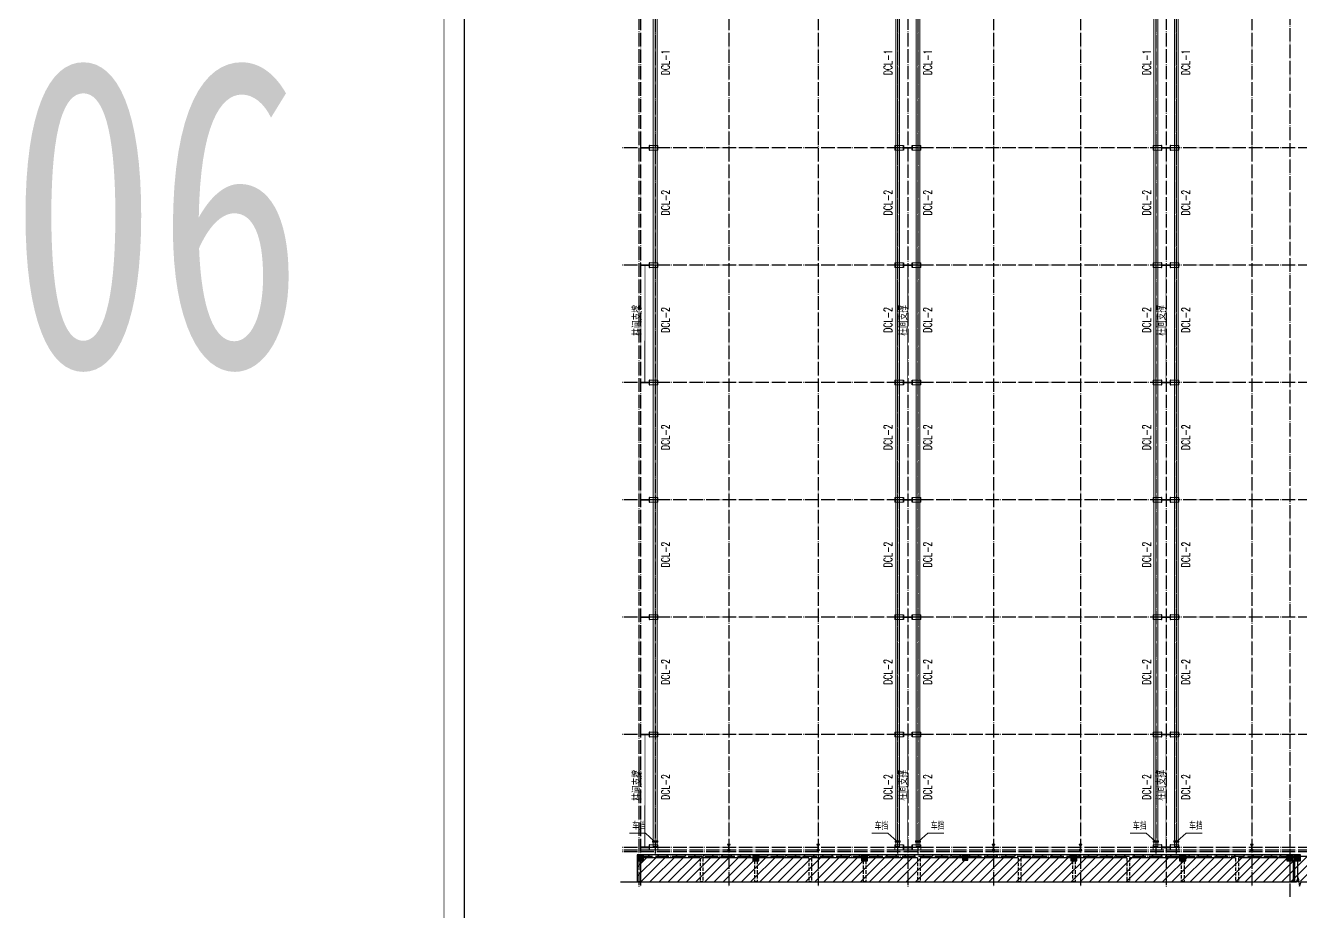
# Model space of a CAD drawing. Extents: x 447413 to 2975780, y -1432727 to 1301644.
# Drawn here: x 2222962 to 2316756, y -103837 to -38659 of the extents above; entities that cross this region are included whole.
import ezdxf
from ezdxf.enums import TextEntityAlignment as Align

# ---------------------------------------------------------------- set-up
doc = ezdxf.new("R2010")
doc.units = 0
doc.header["$LTSCALE"] = 1000
doc.header["$MEASUREMENT"] = 0
doc.linetypes.add('DASH', pattern=[0.35, 0.25, -0.1])
doc.linetypes.add('DOTE', pattern=[2.42, 2, -0.2, 0.02, -0.2])
for name, color, linetype in [('3T_WOOD', 21, 'Continuous'), ('COLUMN', 9, 'Continuous'), ('DIM_SYMB', 3, 'Continuous'), ('DOTE', 1, 'Continuous'), ('PUB_HATCH', 8, 'Continuous'), ('PUB_TEXT', 7, 'Continuous'), ('图框', 253, 'Continuous'), ('图纸编号', 6, 'Continuous'), ('柱子', 3, 'Continuous'), ('柱间支撑', 5, 'Continuous')]:
    doc.layers.add(name, color=color, linetype=linetype)
for name, color, linetype, lineweight in [('BEAM_CON', 4, 'Continuous', 0), ('WALL', 140, 'Continuous', 25), ('钢梁', 141, 'Continuous', 18)]:
    doc.layers.add(name, color=color, linetype=linetype, lineweight=lineweight)
doc.styles.add('HZTXT', font='romans.shx', dxfattribs={"bigfont": 'hztxt.shx'})
doc.styles.add('TSSD_REIN', font='Tssdeng.shx', dxfattribs={"width": 0.7, "bigfont": 'hztxt.shx'})
doc.styles.add('宋体', font='', dxfattribs={"height": 35})
doc.styles.add('样式 1', font='Tssdeng.shx', dxfattribs={"width": 0.7, "bigfont": 'hztxt.shx'})
doc.styles.get('宋体').set_extended_font_data('SimSun')

# ---------------------------------------------------------------- blocks, each defined once
blk = doc.blocks.new('A$C6B0021A6')
at = {"layer": '图框', "color": 2, "const_width": 40, "elevation": -84000}
blk.add_lwpolyline([(20, 84120), (118920, 84120), (118920, 20), (20, 20)], close=True, dxfattribs=at)
at = {"layer": '图框', "color": 153, "const_width": 58, "elevation": -84000}
blk.add_lwpolyline([(111420, 1020), (2520, 1020), (2520, 83120), (111420, 83120)], close=True, dxfattribs=at)
blk = doc.blocks.new('_FZH')
blk.add_lwpolyline([(-0.5, -0.5), (0.5, -0.5), (0.5, 0.5), (-0.5, 0.5)], close=True)
at = {"layer": 'PUB_HATCH'}
blk.add_solid([(-0.5, -0.5), (0.5, -0.5), (-0.5, 0.5), (0.5, 0.5)], dxfattribs=at)

msp = doc.modelspace()

# ---------------------------------------------------------------- hatches: boundary and pattern name
at = {"layer": 'PUB_HATCH'}
h = msp.add_hatch(dxfattribs=at)
h.set_pattern_fill('ANSI31', color=256, scale=300, style=0)
h.set_pattern_definition([(45, (2031895.8, -32885.7), (-336.7596, 336.7596), [])])
h.paths.add_polyline_path([(2363985.8, -99668.5), (2267966.1, -99668.5), (2267966.1, -101636.9), (2363985.8, -101636.9)])

# ---------------------------------------------------------------- linework, layer by layer
at = {"layer": '3T_WOOD', "linetype": 'DASH'}
for p, q in [((2272586.1, -99898.5, 126000), (2272586.1, -101663.5, 126000)), ((2272786.1, -99898.5, 126000), (2272786.1, -101663.5, 126000)), ((2276586.1, -100108.5, 126000), (2276586.1, -101663.5, 126000)), ((2276786.1, -100108.5, 126000), (2276786.1, -101663.5, 126000)), ((2280586.1, -99898.5, 126000), (2280586.1, -101663.5, 126000)), ((2280786.1, -99898.5, 126000), (2280786.1, -101663.5, 126000)), ((2284586.1, -100108.5, 126000), (2284586.1, -101663.5, 126000)), ((2284786.1, -100108.5, 126000), (2284786.1, -101663.5, 126000)), ((2288586.1, -99898.5, 126000), (2288586.1, -101663.5, 126000)), ((2288786.1, -99898.5, 126000), (2288786.1, -101663.5, 126000)), ((2295986.1, -99898.5, 126000), (2295986.1, -101663.5, 126000)), ((2296186.1, -99898.5, 126000), (2296186.1, -101663.5, 126000)), ((2299986.1, -100108.5, 126000), (2299986.1, -101663.5, 126000)), ((2300186.1, -100108.5, 126000), (2300186.1, -101663.5, 126000)), ((2303986.1, -99898.5, 126000), (2303986.1, -101663.5, 126000)), ((2304186.1, -99898.5, 126000), (2304186.1, -101663.5, 126000)), ((2307986.1, -100108.5, 126000), (2307986.1, -101663.5, 126000)), ((2308186.1, -100108.5, 126000), (2308186.1, -101663.5, 126000)), ((2311986.1, -99898.5, 126000), (2311986.1, -101663.5, 126000)), ((2312186.1, -99898.5, 126000), (2312186.1, -101663.5, 126000)), ((2272786.1, -101663.5, 126000), (2272586.1, -101663.5, 126000)), ((2276786.1, -101663.5, 126000), (2276586.1, -101663.5, 126000)), ((2280786.1, -101663.5, 126000), (2280586.1, -101663.5, 126000)), ((2284786.1, -101663.5, 126000), (2284586.1, -101663.5, 126000)), ((2288786.1, -101663.5, 126000), (2288586.1, -101663.5, 126000)), ((2296186.1, -101663.5, 126000), (2295986.1, -101663.5, 126000)), ((2300186.1, -101663.5, 126000), (2299986.1, -101663.5, 126000)), ((2304186.1, -101663.5, 126000), (2303986.1, -101663.5, 126000)), ((2308186.1, -101663.5, 126000), (2307986.1, -101663.5, 126000)), ((2312186.1, -101663.5, 126000), (2311986.1, -101663.5, 126000))]:
    msp.add_line(p, q, dxfattribs=at)
at = {"layer": 'BEAM_CON'}
for p, q in [((2267383.9, -98083.1, 126000), (2268562, -98083.1, 126000)), ((2268562, -98083.1, 126000), (2269219.9, -98669.4, 126000)), ((2285218.6, -98083.1, 126000), (2286396.8, -98083.1, 126000)), ((2286396.8, -98083.1, 126000), (2287054.6, -98669.4, 126000)), ((2289334.9, -98083.1, 126000), (2288677, -98669.4, 126000)), ((2290513, -98083.1, 126000), (2289334.9, -98083.1, 126000)), ((2304218.6, -98083.1, 126000), (2305396.8, -98083.1, 126000)), ((2305396.8, -98083.1, 126000), (2306054.6, -98669.4, 126000)), ((2308334.9, -98083.1, 126000), (2307677, -98669.4, 126000)), ((2309513, -98083.1, 126000), (2308334.9, -98083.1, 126000))]:
    msp.add_line(p, q, dxfattribs=at)
at = {"layer": 'BEAM_CON', "elevation": 126000}
for points in [[(2269421.1, -99053.8), (2269421.1, 15744.8), (2269141.1, 15744.8), (2269141.1, -99053.8)], [(2287255.8, -99053.8), (2287255.8, 15744.8), (2286975.8, 15744.8), (2286975.8, -99053.8)], [(2288475.8, -99053.8), (2288475.8, 15744.8), (2288755.8, 15744.8), (2288755.8, -99053.8)], [(2306255.8, -99053.8), (2306255.8, 15744.8), (2305975.8, 15744.8), (2305975.8, -99053.8)], [(2307475.8, -99053.8), (2307475.8, 15744.8), (2307755.8, 15744.8), (2307755.8, -99053.8)]]:
    msp.add_lwpolyline(points, close=True, dxfattribs=at)
at = {"layer": 'BEAM_CON', "linetype": 'DASH', "elevation": 126000}
for points in [[(2269291.1, -99053.8), (2269291.1, 15744.8), (2269271.1, 15744.8), (2269271.1, -99053.8)], [(2287125.8, -99053.8), (2287125.8, 15744.8), (2287105.8, 15744.8), (2287105.8, -99053.8)], [(2288605.8, -99053.8), (2288605.8, 15744.8), (2288625.8, 15744.8), (2288625.8, -99053.8)], [(2306125.8, -99053.8), (2306125.8, 15744.8), (2306105.8, 15744.8), (2306105.8, -99053.8)], [(2307605.8, -99053.8), (2307605.8, 15744.8), (2307625.8, 15744.8), (2307625.8, -99053.8)]]:
    msp.add_lwpolyline(points, close=True, dxfattribs=at)
at = {"layer": 'DIM_SYMB', "elevation": 126000}
msp.add_lwpolyline([(2266739.9, -101663.5), (2316459.1, -101663.5), (2316573.7, -101348.5), (2316684.8, -101978.5), (2316796.6, -101663.5), (2366515.7, -101663.5)], dxfattribs=at)
at = {"layer": 'DOTE', "color": 8, "linetype": 'DOTE', "ltscale": 0.5}
for p, q in [((2268086.1, 18882.2, 126000), (2268086.1, -102105.1, 126000)), ((2287865.8, 18882.2, 126000), (2287865.8, -102105.1, 126000)), ((2306865.8, 18882.2, 126000), (2306865.8, -102105.1, 126000)), ((2367195, -56288.5, 126000), (2266776.3, -56288.5, 126000)), ((2367195, -64918.5, 126000), (2266776.3, -64918.5, 126000)), ((2367195, -73548.5, 126000), (2266776.3, -73548.5, 126000)), ((2367195, -82178.5, 126000), (2266776.3, -82178.5, 126000)), ((2367195, -90808.5, 126000), (2266776.3, -90808.5, 126000)), ((2367195, -99118.5, 126000), (2266776.3, -99118.5, 126000)), ((2367195, -99438.5, 126000), (2266776.3, -99438.5, 126000)), ((2268086.1, -99788.5, 126000), (2268086.1, -101636.9, 126000))]:
    msp.add_line(p, q, dxfattribs=at)
at = {"layer": 'DOTE', "linetype": 'DOTE', "ltscale": 0.5}
for p, q in [((2315985.9, -102766.1, 126000), (2315985.9, 19272.6, 126000)), ((2367195, -47659, 126000), (2266776.3, -47659, 126000)), ((2367195, -99318.5, 126000), (2266776.3, -99318.5, 126000))]:
    msp.add_line(p, q, dxfattribs=at)
at = {"layer": 'DOTE', "color": 4, "linetype": 'DOTE', "ltscale": 0.5}
for p, q in [((2269281.1, 16299.7, 126000), (2269281.1, -99574.3, 126000)), ((2287115.8, 16299.7, 126000), (2287115.8, -99574.3, 126000)), ((2288615.8, 16299.7, 126000), (2288615.8, -99574.3, 126000)), ((2306115.8, 16299.7, 126000), (2306115.8, -99574.3, 126000)), ((2307615.8, 16299.7, 126000), (2307615.8, -99574.3, 126000))]:
    msp.add_line(p, q, dxfattribs=at)
at = {"layer": 'DOTE', "linetype": 'DOTE', "ltscale": 0.5, "elevation": 126000}
msp.add_lwpolyline([(2268206.1, 18874.7), (2268206.1, -102111.2)], dxfattribs=at)
at = {"layer": 'DOTE', "color": 8, "linetype": 'DOTE', "ltscale": 0.5, "elevation": 126000}
for points in [[(2274706.1, 18874.7), (2274706.1, -102111.2)], [(2281266.1, 18874.7), (2281266.1, -102111.2)], [(2294166.1, 18874.7), (2294166.1, -102111.2)], [(2300566.1, 18874.7), (2300566.1, -102111.2)], [(2313166.1, 18874.7), (2313166.1, -102111.2)], [(2268086.1, -99778.5), (2366515.7, -99778.5)]]:
    msp.add_lwpolyline(points, dxfattribs=at)
at = {"layer": 'WALL'}
for p, q in [((2267966.1, -100108.5, 126000), (2267966.1, -101663.5, 126000)), ((2268206.1, -100108.5, 126000), (2268206.1, -101663.5, 126000)), ((2272686.1, -99658.5, 126000), (2268416.1, -99658.5, 126000)), ((2272586.1, -99898.5, 126000), (2268416.1, -99898.5, 126000)), ((2276461.1, -99658.5, 126000), (2272686.1, -99658.5, 126000)), ((2276461.1, -99898.5, 126000), (2272786.1, -99898.5, 126000)), ((2280686.1, -99658.5, 126000), (2276911.1, -99658.5, 126000)), ((2280586.1, -99898.5, 126000), (2276911.1, -99898.5, 126000)), ((2284461.1, -99658.5, 126000), (2280686.1, -99658.5, 126000)), ((2284461.1, -99898.5, 126000), (2280786.1, -99898.5, 126000)), ((2288686.1, -99658.5, 126000), (2284911.1, -99658.5, 126000)), ((2288586.1, -99898.5, 126000), (2284911.1, -99898.5, 126000)), ((2291886, -99658.5, 126000), (2288686.1, -99658.5, 126000)), ((2291886, -99898.5, 126000), (2288786.1, -99898.5, 126000)), ((2296086.1, -99658.5, 126000), (2292286, -99658.5, 126000)), ((2295986.1, -99898.5, 126000), (2292286, -99898.5, 126000)), ((2299861.1, -99658.5, 126000), (2296086.1, -99658.5, 126000)), ((2299861.1, -99898.5, 126000), (2296186.1, -99898.5, 126000)), ((2304086.1, -99658.5, 126000), (2300311.1, -99658.5, 126000)), ((2303986.1, -99898.5, 126000), (2300311.1, -99898.5, 126000)), ((2307861.1, -99658.5, 126000), (2304086.1, -99658.5, 126000)), ((2307861.1, -99898.5, 126000), (2304186.1, -99898.5, 126000)), ((2312086.1, -99658.5, 126000), (2308311.1, -99658.5, 126000)), ((2311986.1, -99898.5, 126000), (2308311.1, -99898.5, 126000)), ((2315756.1, -99658.5, 126000), (2312086.1, -99658.5, 126000)), ((2315756.1, -99898.5, 126000), (2312186.1, -99898.5, 126000)), ((2315966.1, -100108.5, 126000), (2315966.1, -101663.5, 126000)), ((2316306.1, -99658.5, 126000), (2316206.1, -99658.5, 126000)), ((2316306.1, -99898.5, 126000), (2316206.1, -99898.5, 126000)), ((2316206.1, -100108.5, 126000), (2316206.1, -101663.5, 126000)), ((2316306.1, -100108.5, 126000), (2316306.1, -101663.5, 126000)), ((2316546.1, -100108.5, 126000), (2316546.1, -101663.5, 126000)), ((2268206.1, -101663.5, 126000), (2267966.1, -101663.5, 126000)), ((2316206.1, -101663.5, 126000), (2315966.1, -101663.5, 126000)), ((2316546.1, -101663.5, 126000), (2316306.1, -101663.5, 126000))]:
    msp.add_line(p, q, dxfattribs=at)
at = {"layer": '柱子', "color": 6, "ltscale": 100, "elevation": 126000}
for points in [[(2268842.1, -47655), (2268220.1, -47655), (2268220.1, -47484), (2268206.1, -47484), (2268206.1, -47834), (2268220.1, -47834), (2268220.1, -47663), (2268842.1, -47663), (2268842.1, -47834), (2268856.1, -47834), (2268856.1, -47484), (2268842.1, -47484)], [(2288176.8, -47655), (2287554.8, -47655), (2287554.8, -47484), (2287540.8, -47484), (2287540.8, -47834), (2287554.8, -47834), (2287554.8, -47663), (2288176.8, -47663), (2288176.8, -47834), (2288190.8, -47834), (2288190.8, -47484), (2288176.8, -47484)], [(2307176.8, -47655), (2306554.8, -47655), (2306554.8, -47484), (2306540.8, -47484), (2306540.8, -47834), (2306554.8, -47834), (2306554.8, -47663), (2307176.8, -47663), (2307176.8, -47834), (2307190.8, -47834), (2307190.8, -47484), (2307176.8, -47484)], [(2268842.1, -56284.5), (2268220.1, -56284.5), (2268220.1, -56113.5), (2268206.1, -56113.5), (2268206.1, -56463.5), (2268220.1, -56463.5), (2268220.1, -56292.5), (2268842.1, -56292.5), (2268842.1, -56463.5), (2268856.1, -56463.5), (2268856.1, -56113.5), (2268842.1, -56113.5)], [(2288176.8, -56284.5), (2287554.8, -56284.5), (2287554.8, -56113.5), (2287540.8, -56113.5), (2287540.8, -56463.5), (2287554.8, -56463.5), (2287554.8, -56292.5), (2288176.8, -56292.5), (2288176.8, -56463.5), (2288190.8, -56463.5), (2288190.8, -56113.5), (2288176.8, -56113.5)], [(2307176.8, -56284.5), (2306554.8, -56284.5), (2306554.8, -56113.5), (2306540.8, -56113.5), (2306540.8, -56463.5), (2306554.8, -56463.5), (2306554.8, -56292.5), (2307176.8, -56292.5), (2307176.8, -56463.5), (2307190.8, -56463.5), (2307190.8, -56113.5), (2307176.8, -56113.5)], [(2268842.1, -64914.5), (2268220.1, -64914.5), (2268220.1, -64743.5), (2268206.1, -64743.5), (2268206.1, -65093.5), (2268220.1, -65093.5), (2268220.1, -64922.5), (2268842.1, -64922.5), (2268842.1, -65093.5), (2268856.1, -65093.5), (2268856.1, -64743.5), (2268842.1, -64743.5)], [(2288176.8, -64914.5), (2287554.8, -64914.5), (2287554.8, -64743.5), (2287540.8, -64743.5), (2287540.8, -65093.5), (2287554.8, -65093.5), (2287554.8, -64922.5), (2288176.8, -64922.5), (2288176.8, -65093.5), (2288190.8, -65093.5), (2288190.8, -64743.5), (2288176.8, -64743.5)], [(2307176.8, -64914.5), (2306554.8, -64914.5), (2306554.8, -64743.5), (2306540.8, -64743.5), (2306540.8, -65093.5), (2306554.8, -65093.5), (2306554.8, -64922.5), (2307176.8, -64922.5), (2307176.8, -65093.5), (2307190.8, -65093.5), (2307190.8, -64743.5), (2307176.8, -64743.5)], [(2268842.1, -73544.5), (2268220.1, -73544.5), (2268220.1, -73373.5), (2268206.1, -73373.5), (2268206.1, -73723.5), (2268220.1, -73723.5), (2268220.1, -73552.5), (2268842.1, -73552.5), (2268842.1, -73723.5), (2268856.1, -73723.5), (2268856.1, -73373.5), (2268842.1, -73373.5)], [(2288176.8, -73544.5), (2287554.8, -73544.5), (2287554.8, -73373.5), (2287540.8, -73373.5), (2287540.8, -73723.5), (2287554.8, -73723.5), (2287554.8, -73552.5), (2288176.8, -73552.5), (2288176.8, -73723.5), (2288190.8, -73723.5), (2288190.8, -73373.5), (2288176.8, -73373.5)], [(2307176.8, -73544.5), (2306554.8, -73544.5), (2306554.8, -73373.5), (2306540.8, -73373.5), (2306540.8, -73723.5), (2306554.8, -73723.5), (2306554.8, -73552.5), (2307176.8, -73552.5), (2307176.8, -73723.5), (2307190.8, -73723.5), (2307190.8, -73373.5), (2307176.8, -73373.5)], [(2268842.1, -82174.5), (2268220.1, -82174.5), (2268220.1, -82003.5), (2268206.1, -82003.5), (2268206.1, -82353.5), (2268220.1, -82353.5), (2268220.1, -82182.5), (2268842.1, -82182.5), (2268842.1, -82353.5), (2268856.1, -82353.5), (2268856.1, -82003.5), (2268842.1, -82003.5)], [(2288176.8, -82174.5), (2287554.8, -82174.5), (2287554.8, -82003.5), (2287540.8, -82003.5), (2287540.8, -82353.5), (2287554.8, -82353.5), (2287554.8, -82182.5), (2288176.8, -82182.5), (2288176.8, -82353.5), (2288190.8, -82353.5), (2288190.8, -82003.5), (2288176.8, -82003.5)], [(2307176.8, -82174.5), (2306554.8, -82174.5), (2306554.8, -82003.5), (2306540.8, -82003.5), (2306540.8, -82353.5), (2306554.8, -82353.5), (2306554.8, -82182.5), (2307176.8, -82182.5), (2307176.8, -82353.5), (2307190.8, -82353.5), (2307190.8, -82003.5), (2307176.8, -82003.5)], [(2268842.1, -90804.5), (2268220.1, -90804.5), (2268220.1, -90633.5), (2268206.1, -90633.5), (2268206.1, -90983.5), (2268220.1, -90983.5), (2268220.1, -90812.5), (2268842.1, -90812.5), (2268842.1, -90983.5), (2268856.1, -90983.5), (2268856.1, -90633.5), (2268842.1, -90633.5)], [(2288176.8, -90804.5), (2287554.8, -90804.5), (2287554.8, -90633.5), (2287540.8, -90633.5), (2287540.8, -90983.5), (2287554.8, -90983.5), (2287554.8, -90812.5), (2288176.8, -90812.5), (2288176.8, -90983.5), (2288190.8, -90983.5), (2288190.8, -90633.5), (2288176.8, -90633.5)], [(2307176.8, -90804.5), (2306554.8, -90804.5), (2306554.8, -90633.5), (2306540.8, -90633.5), (2306540.8, -90983.5), (2306554.8, -90983.5), (2306554.8, -90812.5), (2307176.8, -90812.5), (2307176.8, -90983.5), (2307190.8, -90983.5), (2307190.8, -90633.5), (2307176.8, -90633.5)], [(2268842.1, -99114.5), (2268220.1, -99114.5), (2268220.1, -98943.5), (2268206.1, -98943.5), (2268206.1, -99293.5), (2268220.1, -99293.5), (2268220.1, -99122.5), (2268842.1, -99122.5), (2268842.1, -99293.5), (2268856.1, -99293.5), (2268856.1, -98943.5), (2268842.1, -98943.5)], [(2288176.8, -99114.5), (2287554.8, -99114.5), (2287554.8, -98943.5), (2287540.8, -98943.5), (2287540.8, -99293.5), (2287554.8, -99293.5), (2287554.8, -99122.5), (2288176.8, -99122.5), (2288176.8, -99293.5), (2288190.8, -99293.5), (2288190.8, -98943.5), (2288176.8, -98943.5)], [(2307176.8, -99114.5), (2306554.8, -99114.5), (2306554.8, -98943.5), (2306540.8, -98943.5), (2306540.8, -99293.5), (2306554.8, -99293.5), (2306554.8, -99122.5), (2307176.8, -99122.5), (2307176.8, -99293.5), (2307190.8, -99293.5), (2307190.8, -98943.5), (2307176.8, -98943.5)]]:
    msp.add_lwpolyline(points, close=True, dxfattribs=at)
for points in [[(2274806.1, -98939.5), (2274806.1, -98918.5), (2274606.1, -98918.5), (2274606.1, -98939.5), (2274686.6, -98939.5, -0.4142136), (2274699.6, -98952.5), (2274699.6, -99284.5, -0.4142136), (2274686.6, -99297.5), (2274606.1, -99297.5), (2274606.1, -99318.5), (2274806.1, -99318.5), (2274806.1, -99297.5), (2274725.6, -99297.5, -0.4142136), (2274712.6, -99284.5), (2274712.6, -98952.5, -0.4142136), (2274725.6, -98939.5)], [(2281366.1, -98939.5), (2281366.1, -98918.5), (2281166.1, -98918.5), (2281166.1, -98939.5), (2281246.6, -98939.5, -0.4142136), (2281259.6, -98952.5), (2281259.6, -99284.5, -0.4142136), (2281246.6, -99297.5), (2281166.1, -99297.5), (2281166.1, -99318.5), (2281366.1, -99318.5), (2281366.1, -99297.5), (2281285.6, -99297.5, -0.4142136), (2281272.6, -99284.5), (2281272.6, -98952.5, -0.4142136), (2281285.6, -98939.5)], [(2294266.1, -98939.5), (2294266.1, -98918.5), (2294066.1, -98918.5), (2294066.1, -98939.5), (2294146.6, -98939.5, -0.4142136), (2294159.6, -98952.5), (2294159.6, -99284.5, -0.4142136), (2294146.6, -99297.5), (2294066.1, -99297.5), (2294066.1, -99318.5), (2294266.1, -99318.5), (2294266.1, -99297.5), (2294185.6, -99297.5, -0.4142136), (2294172.6, -99284.5), (2294172.6, -98952.5, -0.4142136), (2294185.6, -98939.5)], [(2300666.1, -98939.5), (2300666.1, -98918.5), (2300466.1, -98918.5), (2300466.1, -98939.5), (2300546.6, -98939.5, -0.4142136), (2300559.6, -98952.5), (2300559.6, -99284.5, -0.4142136), (2300546.6, -99297.5), (2300466.1, -99297.5), (2300466.1, -99318.5), (2300666.1, -99318.5), (2300666.1, -99297.5), (2300585.6, -99297.5, -0.4142136), (2300572.6, -99284.5), (2300572.6, -98952.5, -0.4142136), (2300585.6, -98939.5)], [(2313266.1, -98939.5), (2313266.1, -98918.5), (2313066.1, -98918.5), (2313066.1, -98939.5), (2313146.6, -98939.5, -0.4142136), (2313159.6, -98952.5), (2313159.6, -99284.5, -0.4142136), (2313146.6, -99297.5), (2313066.1, -99297.5), (2313066.1, -99318.5), (2313266.1, -99318.5), (2313266.1, -99297.5), (2313185.6, -99297.5, -0.4142136), (2313172.6, -99284.5), (2313172.6, -98952.5, -0.4142136), (2313185.6, -98939.5)]]:
    msp.add_lwpolyline(points, format="xyb", close=True, dxfattribs=at)
at = {"layer": '柱间支撑', "linetype": 'DASH', "ltscale": 2.5, "const_width": 60, "elevation": 126000}
for points in [[(2268531.1, -56292.5), (2268526.5, -64914.5)], [(2287865.8, -56288.5), (2287861.2, -64910.5)], [(2306866.1, -56288.5), (2306861.5, -64910.5)], [(2268530.9, -90804.5), (2268526.5, -99114.5)], [(2287865.6, -90800.5), (2287861.2, -99110.5)], [(2306865.9, -90800.5), (2306861.5, -99110.5)]]:
    msp.add_lwpolyline(points, dxfattribs=at)
at = {"layer": '钢梁', "elevation": 126000}
for points in [[(2269481.1, -47834), (2269481.1, -47484), (2268856.1, -47484), (2268856.1, -47834)], [(2269481.1, -47669), (2269481.1, -47649), (2268856.1, -47649), (2268856.1, -47669)], [(2286915.8, -47834), (2286915.8, -47484), (2287540.8, -47484), (2287540.8, -47834)], [(2286915.8, -47669), (2286915.8, -47649), (2287540.8, -47649), (2287540.8, -47669)], [(2288815.8, -47834), (2288815.8, -47484), (2288190.8, -47484), (2288190.8, -47834)], [(2288815.8, -47669), (2288815.8, -47649), (2288190.8, -47649), (2288190.8, -47669)], [(2305915.8, -47834), (2305915.8, -47484), (2306540.8, -47484), (2306540.8, -47834)], [(2305915.8, -47669), (2305915.8, -47649), (2306540.8, -47649), (2306540.8, -47669)], [(2307815.8, -47834), (2307815.8, -47484), (2307190.8, -47484), (2307190.8, -47834)], [(2307815.8, -47669), (2307815.8, -47649), (2307190.8, -47649), (2307190.8, -47669)], [(2269481.1, -56463.5), (2269481.1, -56113.5), (2268856.1, -56113.5), (2268856.1, -56463.5)], [(2286915.8, -56463.5), (2286915.8, -56113.5), (2287540.8, -56113.5), (2287540.8, -56463.5)], [(2288815.8, -56463.5), (2288815.8, -56113.5), (2288190.8, -56113.5), (2288190.8, -56463.5)], [(2305915.8, -56463.5), (2305915.8, -56113.5), (2306540.8, -56113.5), (2306540.8, -56463.5)], [(2307815.8, -56463.5), (2307815.8, -56113.5), (2307190.8, -56113.5), (2307190.8, -56463.5)], [(2269481.1, -56298.5), (2269481.1, -56278.5), (2268856.1, -56278.5), (2268856.1, -56298.5)], [(2286915.8, -56298.5), (2286915.8, -56278.5), (2287540.8, -56278.5), (2287540.8, -56298.5)], [(2288815.8, -56298.5), (2288815.8, -56278.5), (2288190.8, -56278.5), (2288190.8, -56298.5)], [(2305915.8, -56298.5), (2305915.8, -56278.5), (2306540.8, -56278.5), (2306540.8, -56298.5)], [(2307815.8, -56298.5), (2307815.8, -56278.5), (2307190.8, -56278.5), (2307190.8, -56298.5)], [(2269481.1, -65093.5), (2269481.1, -64743.5), (2268856.1, -64743.5), (2268856.1, -65093.5)], [(2269481.1, -64928.5), (2269481.1, -64908.5), (2268856.1, -64908.5), (2268856.1, -64928.5)], [(2286915.8, -65093.5), (2286915.8, -64743.5), (2287540.8, -64743.5), (2287540.8, -65093.5)], [(2286915.8, -64928.5), (2286915.8, -64908.5), (2287540.8, -64908.5), (2287540.8, -64928.5)], [(2288815.8, -65093.5), (2288815.8, -64743.5), (2288190.8, -64743.5), (2288190.8, -65093.5)], [(2288815.8, -64928.5), (2288815.8, -64908.5), (2288190.8, -64908.5), (2288190.8, -64928.5)], [(2305915.8, -65093.5), (2305915.8, -64743.5), (2306540.8, -64743.5), (2306540.8, -65093.5)], [(2305915.8, -64928.5), (2305915.8, -64908.5), (2306540.8, -64908.5), (2306540.8, -64928.5)], [(2307815.8, -65093.5), (2307815.8, -64743.5), (2307190.8, -64743.5), (2307190.8, -65093.5)], [(2307815.8, -64928.5), (2307815.8, -64908.5), (2307190.8, -64908.5), (2307190.8, -64928.5)], [(2269481.1, -73723.5), (2269481.1, -73373.5), (2268856.1, -73373.5), (2268856.1, -73723.5)], [(2269481.1, -73558.5), (2269481.1, -73538.5), (2268856.1, -73538.5), (2268856.1, -73558.5)], [(2286915.8, -73723.5), (2286915.8, -73373.5), (2287540.8, -73373.5), (2287540.8, -73723.5)], [(2286915.8, -73558.5), (2286915.8, -73538.5), (2287540.8, -73538.5), (2287540.8, -73558.5)], [(2288815.8, -73723.5), (2288815.8, -73373.5), (2288190.8, -73373.5), (2288190.8, -73723.5)], [(2288815.8, -73558.5), (2288815.8, -73538.5), (2288190.8, -73538.5), (2288190.8, -73558.5)], [(2305915.8, -73723.5), (2305915.8, -73373.5), (2306540.8, -73373.5), (2306540.8, -73723.5)], [(2305915.8, -73558.5), (2305915.8, -73538.5), (2306540.8, -73538.5), (2306540.8, -73558.5)], [(2307815.8, -73723.5), (2307815.8, -73373.5), (2307190.8, -73373.5), (2307190.8, -73723.5)], [(2307815.8, -73558.5), (2307815.8, -73538.5), (2307190.8, -73538.5), (2307190.8, -73558.5)], [(2269481.1, -82353.5), (2269481.1, -82003.5), (2268856.1, -82003.5), (2268856.1, -82353.5)], [(2269481.1, -82188.5), (2269481.1, -82168.5), (2268856.1, -82168.5), (2268856.1, -82188.5)], [(2286915.8, -82353.5), (2286915.8, -82003.5), (2287540.8, -82003.5), (2287540.8, -82353.5)], [(2286915.8, -82188.5), (2286915.8, -82168.5), (2287540.8, -82168.5), (2287540.8, -82188.5)], [(2288815.8, -82353.5), (2288815.8, -82003.5), (2288190.8, -82003.5), (2288190.8, -82353.5)], [(2288815.8, -82188.5), (2288815.8, -82168.5), (2288190.8, -82168.5), (2288190.8, -82188.5)], [(2305915.8, -82353.5), (2305915.8, -82003.5), (2306540.8, -82003.5), (2306540.8, -82353.5)], [(2305915.8, -82188.5), (2305915.8, -82168.5), (2306540.8, -82168.5), (2306540.8, -82188.5)], [(2307815.8, -82353.5), (2307815.8, -82003.5), (2307190.8, -82003.5), (2307190.8, -82353.5)], [(2307815.8, -82188.5), (2307815.8, -82168.5), (2307190.8, -82168.5), (2307190.8, -82188.5)], [(2269481.1, -90983.5), (2269481.1, -90633.5), (2268856.1, -90633.5), (2268856.1, -90983.5)], [(2269481.1, -90818.5), (2269481.1, -90798.5), (2268856.1, -90798.5), (2268856.1, -90818.5)], [(2286915.8, -90983.5), (2286915.8, -90633.5), (2287540.8, -90633.5), (2287540.8, -90983.5)], [(2286915.8, -90818.5), (2286915.8, -90798.5), (2287540.8, -90798.5), (2287540.8, -90818.5)], [(2288815.8, -90983.5), (2288815.8, -90633.5), (2288190.8, -90633.5), (2288190.8, -90983.5)], [(2288815.8, -90818.5), (2288815.8, -90798.5), (2288190.8, -90798.5), (2288190.8, -90818.5)], [(2305915.8, -90983.5), (2305915.8, -90633.5), (2306540.8, -90633.5), (2306540.8, -90983.5)], [(2305915.8, -90818.5), (2305915.8, -90798.5), (2306540.8, -90798.5), (2306540.8, -90818.5)], [(2307815.8, -90983.5), (2307815.8, -90633.5), (2307190.8, -90633.5), (2307190.8, -90983.5)], [(2307815.8, -90818.5), (2307815.8, -90798.5), (2307190.8, -90798.5), (2307190.8, -90818.5)], [(2269481.1, -99293.5), (2269481.1, -98943.5), (2268856.1, -98943.5), (2268856.1, -99293.5)], [(2269481.1, -99128.5), (2269481.1, -99108.5), (2268856.1, -99108.5), (2268856.1, -99128.5)], [(2269093.6, -98638.2), (2269093.6, -98681.9), (2269468.6, -98681.9), (2269468.6, -98638.2)], [(2269093.6, -98725.7), (2269093.6, -98681.9), (2269468.6, -98681.9), (2269468.6, -98725.7)], [(2286915.8, -99293.5), (2286915.8, -98943.5), (2287540.8, -98943.5), (2287540.8, -99293.5)], [(2286915.8, -99128.5), (2286915.8, -99108.5), (2287540.8, -99108.5), (2287540.8, -99128.5)], [(2286928.3, -98638.2), (2286928.3, -98681.9), (2287303.3, -98681.9), (2287303.3, -98638.2)], [(2286928.3, -98725.7), (2286928.3, -98681.9), (2287303.3, -98681.9), (2287303.3, -98725.7)], [(2288815.8, -99293.5), (2288815.8, -98943.5), (2288190.8, -98943.5), (2288190.8, -99293.5)], [(2288815.8, -99128.5), (2288815.8, -99108.5), (2288190.8, -99108.5), (2288190.8, -99128.5)], [(2288428.3, -98638.2), (2288428.3, -98681.9), (2288803.3, -98681.9), (2288803.3, -98638.2)], [(2288428.3, -98725.7), (2288428.3, -98681.9), (2288803.3, -98681.9), (2288803.3, -98725.7)], [(2305915.8, -99293.5), (2305915.8, -98943.5), (2306540.8, -98943.5), (2306540.8, -99293.5)], [(2305915.8, -99128.5), (2305915.8, -99108.5), (2306540.8, -99108.5), (2306540.8, -99128.5)], [(2305928.3, -98638.2), (2305928.3, -98681.9), (2306303.3, -98681.9), (2306303.3, -98638.2)], [(2305928.3, -98725.7), (2305928.3, -98681.9), (2306303.3, -98681.9), (2306303.3, -98725.7)], [(2307815.8, -99293.5), (2307815.8, -98943.5), (2307190.8, -98943.5), (2307190.8, -99293.5)], [(2307815.8, -99128.5), (2307815.8, -99108.5), (2307190.8, -99108.5), (2307190.8, -99128.5)], [(2307428.3, -98642.4), (2307428.3, -98686.1), (2307803.3, -98686.1), (2307803.3, -98642.4)], [(2307428.3, -98729.9), (2307428.3, -98686.1), (2307803.3, -98686.1), (2307803.3, -98729.9)]]:
    msp.add_lwpolyline(points, close=True, dxfattribs=at)

# ---------------------------------------------------------------- block references
at = {"xscale": 1.5, "yscale": 1.5, "zscale": 1.5, "rotation": 270}
msp.add_blockref('A$C6B0021A6', (2253712, 31891.5, 126000), dxfattribs=at)
at = {"layer": 'COLUMN'}
for p, xscale, yscale, zscale, rotation in [((2268191.1, -99883.5, 126000), 450, 450, 450, 90), ((2276686.1, -99883.5, 126000), 450, 450, 450, 90), ((2284686.1, -99883.5, 126000), 450, 450, 450, 90), ((2292086, -99858.5, 126000), 400, 400, 400, 270), ((2300086.1, -99883.5, 126000), 450, 450, 450, 90), ((2308086.1, -99883.5, 126000), 450, 450, 450, 90), ((2315981.1, -99883.5, 126000), 450, 450, 450, 90), ((2316531.1, -99883.5, 126000), 450, 450, 450, 90)]:
    msp.add_blockref('_FZH', p, dxfattribs=dict(at, xscale=xscale, yscale=yscale, zscale=zscale, rotation=rotation))

# ---------------------------------------------------------------- texts
at = {"layer": 'BEAM_CON', "style": '样式 1', "width": 0.7}
for p in [(2267597, -97974.6, 126000), (2285431.8, -97974.6, 126000), (2289564.8, -97974.6, 126000), (2304431.8, -97974.6, 126000), (2308564.8, -97974.6, 126000)]:
    msp.add_text('车挡', height=525, dxfattribs=at).set_placement(p, align=Align.BOTTOM_LEFT)
at = {"layer": 'PUB_TEXT', "color": 7, "lineweight": -3, "style": 'HZTXT', "width": 0.7}
for s, p in [('DCL-1', (2270341.6, -42319.8)), ('DCL-1', (2286706.1, -42319.8)), ('DCL-1', (2289625.2, -42319.8)), ('DCL-1', (2305735.3, -42319.8)), ('DCL-1', (2308611.2, -42319.8)), ('DCL-2', (2270341.6, -52634.6)), ('DCL-2', (2286706.1, -52634.6)), ('DCL-2', (2289625.2, -52634.6)), ('DCL-2', (2305735.3, -52634.6)), ('DCL-2', (2308611.2, -52634.6)), ('DCL-2', (2270341.6, -61264.4)), ('DCL-2', (2286706.1, -61264.4)), ('DCL-2', (2289625.2, -61264.4)), ('DCL-2', (2305735.3, -61264.4)), ('DCL-2', (2308611.2, -61264.4)), ('DCL-2', (2270341.6, -69894.4)), ('DCL-2', (2286706.1, -69894.4)), ('DCL-2', (2289625.2, -69894.4)), ('DCL-2', (2305735.3, -69894.4)), ('DCL-2', (2308611.2, -69894.4)), ('DCL-2', (2270341.6, -78524.4)), ('DCL-2', (2286706.1, -78524.4)), ('DCL-2', (2289625.2, -78524.4)), ('DCL-2', (2305735.3, -78524.4)), ('DCL-2', (2308611.2, -78524.4)), ('DCL-2', (2270341.6, -87154.4)), ('DCL-2', (2286706.1, -87154.4)), ('DCL-2', (2289625.2, -87154.4)), ('DCL-2', (2305735.3, -87154.4)), ('DCL-2', (2308611.2, -87154.4)), ('DCL-2', (2270341.6, -95624.4)), ('DCL-2', (2286706.1, -95624.4)), ('DCL-2', (2289625.2, -95624.4)), ('DCL-2', (2305735.3, -95624.4)), ('DCL-2', (2308611.2, -95624.4))]:
    msp.add_text(s, height=600, rotation=90, dxfattribs=at).set_placement(p)
at = {"layer": '图纸编号', "color": 6, "style": '宋体', "width": 0.7}
msp.add_text('06', height=22683.54, dxfattribs=at).set_placement((2221817.1, -63770.4, 126000))
at = {"layer": '柱间支撑', "color": 7, "linetype": 'DASH', "ltscale": 2.5, "style": 'TSSD_REIN', "width": 0.7}
for p in [(2268288.8, -61486.1, 126000), (2287829.6, -61482.1, 126000), (2306829.8, -61482.1, 126000), (2268288.8, -95686.1, 126000), (2287826.6, -95682.1, 126000), (2306826.8, -95682.1, 126000)]:
    msp.add_text('柱间支撑', height=600, rotation=90, dxfattribs=at).set_placement(p)

doc.saveas('drawing.dxf')
